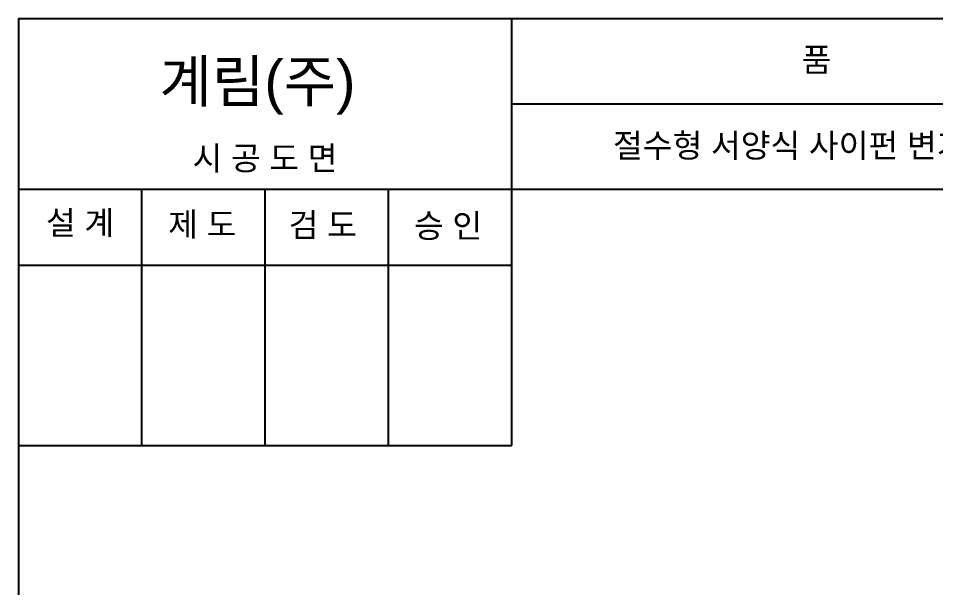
# Model space of a CAD drawing. Header units: millimetres. Extents: x 0 to 3800, y -67 to 2530.
# Drawn here: x 2000 to 2966, y 1930 to 2530 of the extents above; entities that cross this region are included whole.
import ezdxf
from ezdxf.enums import TextEntityAlignment as Align

# ---------------------------------------------------------------- set-up
doc = ezdxf.new("R2010")
doc.units = ezdxf.units.MM
doc.layers.add('TEXT', color=7, linetype='Continuous')
doc.layers.add('도각라인', color=255, linetype='Continuous')
doc.styles.add('Arial', font='arial.ttf')
doc.styles.add('타이틀', font='H2GTRM.TTF', dxfattribs={"height": 25})

msp = doc.modelspace()

# ---------------------------------------------------------------- linework, layer by layer
at = {"layer": '도각라인', "color": 7}
for p, q in [((2000, 2530), (2000, 0)), ((2000, 2530), (3800, 2530)), ((2520, 2080), (2520, 2530)), ((2520, 2440), (3800, 2440)), ((2000, 2350), (3800, 2350)), ((2130, 2080), (2130, 2350)), ((2260, 2080), (2260, 2350)), ((2390, 2080), (2390, 2350)), ((2000, 2270), (2520, 2270)), ((2000, 2080), (2520, 2080))]:
    msp.add_line(p, q, dxfattribs=at)

# ---------------------------------------------------------------- texts
at = {"layer": 'TEXT', "style": '타이틀'}
for s, p in [('품             명', (2915.69, 2486.4)), ('절수형 서양식 사이펀 변기 [전자감지식]', (2904.7, 2396)), ('시 공 도 면', (2259.86, 2382.67)), ('설 계', (2065.04, 2314.57)), ('제 도', (2193.75, 2312.86)), ('검 도', (2320.76, 2312.29)), ('승 인', (2452.74, 2311.44))]:
    msp.add_text(s, height=25, dxfattribs=at).set_placement(p, align=Align.MIDDLE_CENTER)
at = {"layer": 'TEXT', "style": 'Arial'}
msp.add_text('계림(주)', height=44, dxfattribs=at).set_placement((2148.69, 2441.76))

doc.saveas('drawing.dxf')
